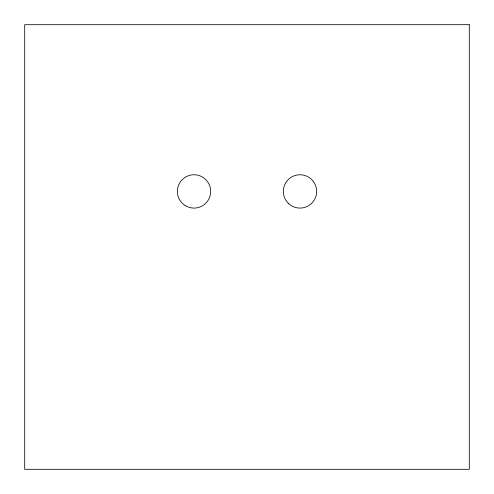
<?xml version="1.0" encoding="UTF-8"?>
<svg xmlns="http://www.w3.org/2000/svg" width="494" height="494" viewBox="0 0 494 494"><rect width="100%" height="100%" fill="white"/><g stroke="black" fill="none" stroke-linecap="round" stroke-linejoin="round"><path stroke-width="0.74" d="M469.3 24.7L24.7 24.7L24.7 469.3L469.3 469.3L469.3 24.7M288.193 203.213A16.673 16.673 0 0 0 316.086 195.741A16.673 16.673 0 0 0 295.665 175.321A16.673 16.673 0 0 0 288.193 203.213M185.682 205.862A16.673 16.673 0 0 0 210.691 191.425A16.673 16.673 0 0 0 185.682 176.988A16.673 16.673 0 0 0 185.682 205.862"/></g></svg>
